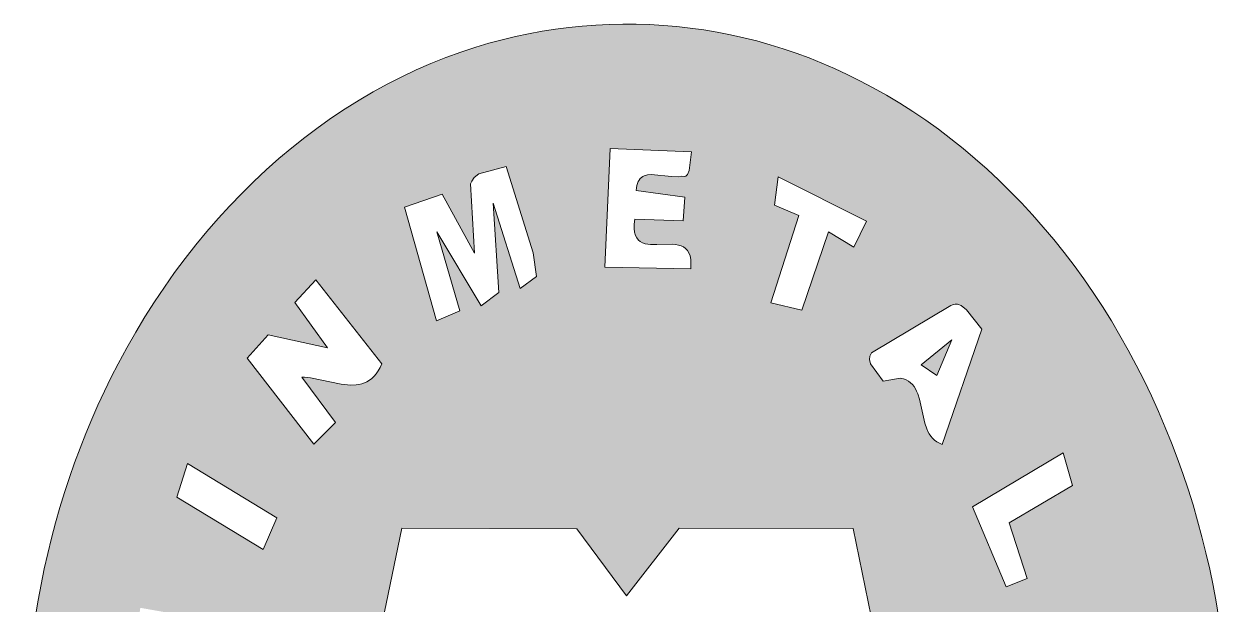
# Model space of a CAD drawing. Header units: millimetres. Extents: x 2 to 599, y 5 to 425.
# Drawn here: x 556.15 to 561.82, y 207.44 to 210.17 of the extents above; entities that cross this region are included whole.
import ezdxf

# ---------------------------------------------------------------- set-up
doc = ezdxf.new("R2010")
doc.units = ezdxf.units.MM
doc.linetypes.add('XKITLINE00', pattern=[0])
doc.layers.add('OtherObjectType', color=1, linetype='Continuous', lineweight=0)

# ---------------------------------------------------------------- blocks, each defined once
blk = doc.blocks.new('*A49')
at = {"layer": 'OtherObjectType'}
blk.add_hatch(color=1, dxfattribs=at).paths.add_polyline_path([(560.9689, 206.7285), (560.9886, 206.7216), (561.0215, 206.7207), (561.7371, 205.9097), (561.7237, 205.8443), (561.7093, 205.7794), (561.6937, 205.7148), (561.6771, 205.6506), (561.6593, 205.5869), (561.6406, 205.5237), (561.6208, 205.4609), (561.5999, 205.3986), (561.5781, 205.3369), (561.5552, 205.2756), (561.5314, 205.215), (561.5066, 205.1548), (561.4809, 205.0953), (561.4542, 205.0364), (561.4267, 204.978), (561.3982, 204.9204), (561.3688, 204.8633), (561.3386, 204.807), (561.3075, 204.7513), (561.2756, 204.6963), (561.2429, 204.6421), (561.2093, 204.5885), (561.175, 204.5358), (561.1399, 204.4838), (561.104, 204.4326), (561.0674, 204.3822), (561.027, 204.3286), (559.9045, 205.6388), (560.5791, 205.6494), (560.5793, 206.0683), (560.3991, 206.0714), (560.0475, 207.8025), (559.2301, 207.8046), (558.9835, 207.4874), (558.7503, 207.801), (557.9282, 207.8038), (557.5668, 206.0708), (557.3953, 206.0701), (557.3957, 205.6476), (558.1154, 205.6455), (556.9522, 204.3191), (556.8956, 204.393), (556.8504, 204.455), (556.8064, 204.5184), (556.7636, 204.583), (556.7221, 204.6488), (556.6819, 204.7159), (556.643, 204.784), (556.6055, 204.8533), (556.5693, 204.9236), (556.5344, 204.995), (556.501, 205.0673), (556.469, 205.1406), (556.4384, 205.2148), (556.4092, 205.2898), (556.3816, 205.3657), (556.3554, 205.4423), (556.3308, 205.5197), (556.3077, 205.5977), (556.2862, 205.6764), (556.2662, 205.7557), (556.2479, 205.8356), (556.2312, 205.916), (556.2161, 205.9969), (556.2027, 206.0783), (556.191, 206.16), (556.181, 206.2421), (556.1727, 206.3246), (556.1662, 206.4073), (556.1615, 206.4902), (556.1579, 206.5656), (556.1556, 206.6411), (556.1548, 206.7167), (556.1553, 206.7922), (556.1571, 206.8677), (556.1604, 206.9431), (556.1649, 207.0184), (556.1708, 207.0936), (556.1781, 207.1686), (556.1866, 207.2434), (556.1965, 207.3179), (556.2078, 207.3922), (556.2203, 207.4661), (556.2342, 207.5397), (556.2494, 207.6129), (556.2658, 207.6857), (556.2836, 207.758), (556.3027, 207.8298), (556.3231, 207.901), (556.3448, 207.9717), (556.3677, 208.0418), (556.392, 208.1113), (556.4175, 208.1801), (556.4443, 208.2481), (556.4723, 208.3155), (556.5016, 208.382), (556.5322, 208.4477), (556.564, 208.5126), (556.5971, 208.5766), (556.6372, 208.6513), (556.6789, 208.7247), (556.7223, 208.7967), (556.7671, 208.8673), (556.8134, 208.9364), (556.8612, 209.0041), (556.9104, 209.0702), (556.9611, 209.1347), (557.013, 209.1976), (557.0662, 209.2589), (557.1208, 209.3185), (557.1765, 209.3763), (557.2335, 209.4325), (557.2916, 209.4868), (557.3508, 209.5393), (557.4111, 209.59), (557.4724, 209.6388), (557.5347, 209.6856), (557.598, 209.7305), (557.6622, 209.7733), (557.7273, 209.8142), (557.7932, 209.8529), (557.86, 209.8895), (557.9275, 209.924), (557.9958, 209.9563), (558.0647, 209.9864), (558.1343, 210.0143), (558.2046, 210.0398), (558.2754, 210.063), (558.337, 210.0812), (558.3989, 210.0977), (558.461, 210.1126), (558.5235, 210.1258), (558.5862, 210.1373), (558.6491, 210.1471), (558.7122, 210.1553), (558.7754, 210.1617), (558.8387, 210.1665), (558.9021, 210.1696), (558.9655, 210.171), (559.0289, 210.1708), (559.0924, 210.1688), (559.1557, 210.1651), (559.219, 210.1598), (559.2822, 210.1527), (559.3452, 210.1439), (559.408, 210.1335), (559.4706, 210.1213), (559.533, 210.1074), (559.5951, 210.0918), (559.6569, 210.0745), (559.7183, 210.0555), (559.7794, 210.0348), (559.84, 210.0123), (559.9003, 209.9881), (559.96, 209.9622), (560.0193, 209.9346), (560.078, 209.9053), (560.1414, 209.872), (560.2042, 209.8368), (560.2661, 209.7997), (560.3273, 209.7608), (560.3877, 209.72), (560.4472, 209.6774), (560.5058, 209.633), (560.5635, 209.5869), (560.6203, 209.5391), (560.6761, 209.4896), (560.7309, 209.4385), (560.7847, 209.3858), (560.8375, 209.3315), (560.8891, 209.2757), (560.9396, 209.2184), (560.989, 209.1596), (561.0372, 209.0994), (561.0841, 209.0377), (561.1298, 208.9747), (561.1743, 208.9104), (561.2175, 208.8448), (561.2593, 208.7778), (561.2997, 208.7097), (561.3388, 208.6404), (561.3764, 208.5698), (561.4126, 208.4982), (561.4473, 208.4254), (561.4804, 208.3516), (561.5121, 208.2767), (561.5411, 208.2057), (561.5686, 208.1339), (561.5947, 208.0613), (561.6194, 207.988), (561.6426, 207.914), (561.6643, 207.8393), (561.6846, 207.7641), (561.7035, 207.6883), (561.7209, 207.6119), (561.7368, 207.5351), (561.7513, 207.4579), (561.7643, 207.3803), (561.7759, 207.3023), (561.786, 207.224), (561.7946, 207.1455), (561.8018, 207.0667), (561.8075, 206.9878), (561.8117, 206.9087), (561.8144, 206.8295), (561.8157, 206.7503), (561.8155, 206.671), (561.8138, 206.5918), (561.8106, 206.5127), (561.8059, 206.4336), (561.7998, 206.3547), (561.7922, 206.276), (561.783, 206.1976), (561.7724, 206.1194), (561.7603, 206.0416), (561.7493, 205.9755), (561.7371, 205.9097), (557.0724, 206.7162), (557.0929, 206.8631), (556.7849, 206.9126), (557.097, 206.9786), (557.1239, 207.0974), (556.7989, 207.2766), (557.1337, 207.209), (557.1487, 207.351), (556.7003, 207.4304), (556.6671, 207.1962), (556.9077, 207.0652), (556.6424, 207.0206), (556.6278, 206.7952), (557.0724, 206.7162), (561.7371, 205.9097), (557.3415, 207.8532), (556.9225, 208.1076), (556.8716, 207.9501), (557.2771, 207.7047), (557.3415, 207.8532), (561.7371, 205.9097), (557.8264, 208.5584), (557.8347, 208.576), (557.5251, 208.9704), (557.4256, 208.8644), (557.5791, 208.6517), (557.2998, 208.7128), (557.2016, 208.6032), (557.5145, 208.1994), (557.6162, 208.3007), (557.4581, 208.5128), (557.4714, 208.5126), (557.4989, 208.5099), (557.6438, 208.4803), (557.6864, 208.4761), (557.7195, 208.4773), (557.7464, 208.4837), (557.7705, 208.4948), (557.7929, 208.5117), (557.8131, 208.5353), (557.8264, 208.5584), (561.7371, 205.9097), (558.5602, 208.9861), (558.5448, 209.0968), (558.4175, 209.5025), (558.2889, 209.468), (558.2684, 209.4515), (558.2565, 209.4344), (558.2505, 209.4204), (558.2686, 209.0953), (558.1179, 209.373), (557.9399, 209.3112), (558.0902, 208.7772), (558.2002, 208.8246), (558.0931, 209.195), (558.3009, 208.8481), (558.3831, 208.9113), (558.3562, 209.3301), (558.4841, 208.9299), (558.5602, 208.9861), (561.7371, 205.9097), (559.2845, 209.0219), (559.2857, 209.0454), (559.2845, 209.0655), (559.2812, 209.0826), (559.2736, 209.1035), (559.2565, 209.122), (559.2341, 209.1325), (559.2059, 209.1375), (559.1251, 209.1357), (559.0962, 209.1361), (559.0826, 209.1375), (559.0699, 209.1401), (559.0582, 209.144), (559.0477, 209.1496), (559.0385, 209.1571), (559.0309, 209.1668), (559.0249, 209.1788), (559.0208, 209.1935), (559.0188, 209.2111), (559.019, 209.2318), (559.0216, 209.2559), (559.2488, 209.248), (559.2571, 209.3578), (559.0283, 209.3898), (559.0292, 209.4023), (559.0311, 209.4134), (559.0339, 209.4232), (559.0376, 209.4317), (559.042, 209.4391), (559.053, 209.4507), (559.0664, 209.4585), (559.0819, 209.4631), (559.0991, 209.4651), (559.1942, 209.4561), (559.2286, 209.4545), (559.2433, 209.4565), (559.2531, 209.4558), (559.2676, 209.4591), (559.2778, 209.484), (559.2878, 209.5711), (558.9066, 209.587), (558.8812, 209.0305), (559.2845, 209.0219), (561.7371, 205.9097), (559.8059, 208.8286), (559.9317, 209.1956), (560.0499, 209.1242), (560.1092, 209.2457), (559.6956, 209.4535), (559.6781, 209.321), (559.7924, 209.2726), (559.6606, 208.8631), (559.8059, 208.8286), (561.7371, 205.9097), (560.4654, 208.1974), (560.6516, 208.739), (560.5786, 208.829), (560.5536, 208.8501), (560.5318, 208.8578), (560.5101, 208.8521), (560.1315, 208.627), (560.1227, 208.6026), (560.1292, 208.5761), (560.1882, 208.4939), (560.2684, 208.5091), (560.2826, 208.5056), (560.2953, 208.5008), (560.3065, 208.4946), (560.3164, 208.4871), (560.3251, 208.4786), (560.3327, 208.469), (560.3393, 208.4586), (560.3451, 208.4473), (560.3501, 208.4352), (560.3583, 208.4094), (560.3835, 208.2973), (560.3944, 208.2652), (560.4075, 208.241), (560.424, 208.2212), (560.4453, 208.2055), (560.4654, 208.1974), (560.4406, 208.5205), (560.3662, 208.5715), (560.5108, 208.6886), (560.4406, 208.5205), (560.4654, 208.1974), (561.7371, 205.9097), (560.7649, 207.5284), (560.864, 207.5673), (560.7799, 207.8302), (561.0773, 208.0053), (561.0332, 208.1575), (560.6077, 207.9048), (560.7649, 207.5284), (561.7371, 205.9097), (561.0215, 206.7207), (561.1336, 206.7798), (561.1961, 207.0917), (561.2055, 207.0831), (561.2133, 207.0741), (561.2197, 207.0647), (561.2248, 207.055), (561.2286, 207.0451), (561.2312, 207.0348), (561.2329, 207.0243), (561.2334, 207.0025), (561.2309, 206.9798), (561.2102, 206.8962), (561.1977, 206.8348), (561.1963, 206.8053), (561.1995, 206.7804), (561.205, 206.7633), (561.2212, 206.7676), (561.2362, 206.7734), (561.2567, 206.7842), (561.2796, 206.8038), (561.2981, 206.8279), (561.3124, 206.8557), (561.3229, 206.8866), (561.3295, 206.9199), (561.3319, 206.9463), (561.3327, 206.982), (561.3303, 207.0182), (561.325, 207.0542), (561.3171, 207.0893), (561.3068, 207.1227), (561.2943, 207.1539), (561.2777, 207.1862), (561.2616, 207.2047), (561.245, 207.2178), (561.2264, 207.2272), (561.2038, 207.232), (561.1848, 207.2324), (561.1659, 207.2292), (561.1476, 207.2228), (561.1301, 207.2132), (561.1139, 207.2006), (561.0994, 207.1853), (561.0871, 207.1674), (561.0751, 207.1428), (561.0686, 207.1186), (561.0665, 207.1), (561.0641, 207.0917), (561.049, 206.9736), (561.0412, 206.9375), (561.0351, 206.9223), (561.027, 206.9096), (561.0166, 206.9), (561.0035, 206.8939), (560.9872, 206.8919), (560.9779, 206.8926), (560.9676, 206.8944), (560.958, 206.9093), (560.9511, 206.9238), (560.9468, 206.9382), (560.9445, 206.9591), (560.9482, 206.9862), (561.0056, 207.0852), (560.98, 207.2469), (560.9633, 207.2372), (560.9477, 207.2261), (560.9333, 207.2137), (560.92, 207.2), (560.9079, 207.1851), (560.8969, 207.1692), (560.8871, 207.1524), (560.8783, 207.1347), (560.8707, 207.1163), (560.8643, 207.0972), (560.8589, 207.0775), (560.8546, 207.0574), (560.8515, 207.037), (560.8495, 207.0162), (560.8485, 206.9954), (560.8487, 206.9744), (560.85, 206.9535), (560.8523, 206.9327), (560.8558, 206.9122), (560.8603, 206.8919), (560.8659, 206.8722), (560.8726, 206.8529), (560.8804, 206.8343), (560.8893, 206.8163), (560.8992, 206.7992), (560.9102, 206.7831), (560.9222, 206.7679), (560.9353, 206.7539), (560.9494, 206.7411)], flags=17)
at = {"layer": 'OtherObjectType', "color": 7, "linetype": 'XKITLINE00', "lineweight": 0}
for p, q in [((558.5862, 210.1373), (558.5235, 210.1258)), ((558.6491, 210.1471), (558.5862, 210.1373)), ((558.7122, 210.1553), (558.6491, 210.1471)), ((558.7754, 210.1617), (558.7122, 210.1553)), ((558.8387, 210.1665), (558.7754, 210.1617)), ((558.9021, 210.1696), (558.8387, 210.1665)), ((558.9655, 210.171), (558.9021, 210.1696)), ((559.0289, 210.1708), (558.9655, 210.171)), ((559.0924, 210.1688), (559.0289, 210.1708)), ((559.1557, 210.1651), (559.0924, 210.1688)), ((559.219, 210.1598), (559.1557, 210.1651)), ((559.2822, 210.1527), (559.219, 210.1598)), ((559.3452, 210.1439), (559.2822, 210.1527)), ((559.408, 210.1335), (559.3452, 210.1439)), ((559.4706, 210.1213), (559.408, 210.1335)), ((558.337, 210.0812), (558.2754, 210.063)), ((558.3989, 210.0977), (558.337, 210.0812)), ((558.461, 210.1126), (558.3989, 210.0977)), ((558.5235, 210.1258), (558.461, 210.1126)), ((559.533, 210.1074), (559.4706, 210.1213)), ((559.5951, 210.0918), (559.533, 210.1074)), ((559.6569, 210.0745), (559.5951, 210.0918)), ((558.2046, 210.0398), (558.1343, 210.0143)), ((558.2754, 210.063), (558.2046, 210.0398)), ((559.7183, 210.0555), (559.6569, 210.0745)), ((559.7794, 210.0348), (559.7183, 210.0555)), ((559.84, 210.0123), (559.7794, 210.0348)), ((558.0647, 209.9864), (557.9958, 209.9563)), ((558.1343, 210.0143), (558.0647, 209.9864)), ((559.9003, 209.9881), (559.84, 210.0123)), ((559.96, 209.9622), (559.9003, 209.9881)), ((557.9275, 209.924), (557.86, 209.8895)), ((557.9958, 209.9563), (557.9275, 209.924)), ((560.0193, 209.9346), (559.96, 209.9622)), ((560.078, 209.9053), (560.0193, 209.9346)), ((557.7932, 209.8529), (557.7273, 209.8142)), ((557.86, 209.8895), (557.7932, 209.8529)), ((560.1414, 209.872), (560.078, 209.9053)), ((560.2042, 209.8368), (560.1414, 209.872)), ((557.7273, 209.8142), (557.6622, 209.7733)), ((560.2661, 209.7997), (560.2042, 209.8368)), ((560.3273, 209.7608), (560.2661, 209.7997)), ((557.6622, 209.7733), (557.598, 209.7305)), ((560.3877, 209.72), (560.3273, 209.7608)), ((557.5347, 209.6856), (557.4724, 209.6388)), ((557.598, 209.7305), (557.5347, 209.6856)), ((560.4472, 209.6774), (560.3877, 209.72)), ((557.4724, 209.6388), (557.4111, 209.59)), ((560.5058, 209.633), (560.4472, 209.6774)), ((560.5635, 209.5869), (560.5058, 209.633)), ((557.4111, 209.59), (557.3508, 209.5393)), ((558.8812, 209.0305), (558.9066, 209.587)), ((558.9066, 209.587), (559.2878, 209.5711)), ((559.2878, 209.5711), (559.2778, 209.484)), ((560.6203, 209.5391), (560.5635, 209.5869)), ((557.3508, 209.5393), (557.2916, 209.4868)), ((560.6761, 209.4896), (560.6203, 209.5391)), ((557.2916, 209.4868), (557.2335, 209.4325)), ((558.2684, 209.4515), (558.2889, 209.468)), ((558.2889, 209.468), (558.4175, 209.5025)), ((558.4175, 209.5025), (558.5448, 209.0968)), ((559.0594, 209.455), (559.053, 209.4507)), ((559.0664, 209.4585), (559.0594, 209.455)), ((559.0819, 209.4631), (559.0664, 209.4585)), ((559.0991, 209.4651), (559.0819, 209.4631)), ((559.1942, 209.4561), (559.0991, 209.4651)), ((559.2286, 209.4545), (559.1942, 209.4561)), ((559.2433, 209.4565), (559.2286, 209.4545)), ((559.2531, 209.4558), (559.2433, 209.4565)), ((559.261, 209.4576), (559.2531, 209.4558)), ((559.2698, 209.4644), (559.261, 209.4576)), ((559.2778, 209.484), (559.2698, 209.4644)), ((560.7309, 209.4385), (560.6761, 209.4896)), ((557.2335, 209.4325), (557.1765, 209.3763)), ((558.2505, 209.4204), (558.2565, 209.4344)), ((558.2686, 209.0953), (558.2505, 209.4204)), ((558.2565, 209.4344), (558.2684, 209.4515)), ((559.0292, 209.4023), (559.0283, 209.3898)), ((559.0311, 209.4134), (559.0292, 209.4023)), ((559.0339, 209.4232), (559.0311, 209.4134)), ((559.0376, 209.4317), (559.0339, 209.4232)), ((559.042, 209.4391), (559.0376, 209.4317)), ((559.0471, 209.4454), (559.042, 209.4391)), ((559.053, 209.4507), (559.0471, 209.4454)), ((559.6956, 209.4535), (559.6781, 209.321)), ((559.6781, 209.321), (559.6956, 209.4535)), ((560.1092, 209.2457), (559.6956, 209.4535)), ((559.6956, 209.4535), (560.1092, 209.2457)), ((560.7847, 209.3858), (560.7309, 209.4385)), ((557.1765, 209.3763), (557.1208, 209.3185)), ((557.9399, 209.3112), (558.1179, 209.373)), ((558.1179, 209.373), (558.2686, 209.0953)), ((559.0283, 209.3898), (559.2571, 209.3578)), ((559.2571, 209.3578), (559.2488, 209.248)), ((560.8375, 209.3315), (560.7847, 209.3858)), ((557.1208, 209.3185), (557.0662, 209.2589)), ((558.0902, 208.7772), (557.9399, 209.3112)), ((558.4841, 208.9299), (558.3562, 209.3301)), ((558.3562, 209.3301), (558.3831, 208.9113)), ((559.7924, 209.2726), (559.6781, 209.321)), ((559.6781, 209.321), (559.7924, 209.2726)), ((560.8891, 209.2757), (560.8375, 209.3315)), ((557.0662, 209.2589), (557.013, 209.1976)), ((559.019, 209.2318), (559.0188, 209.2111)), ((559.0216, 209.2559), (559.019, 209.2318)), ((559.2488, 209.248), (559.0216, 209.2559)), ((559.6606, 208.8631), (559.7924, 209.2726)), ((559.7924, 209.2726), (559.6606, 208.8631)), ((560.1092, 209.2457), (560.0499, 209.1242)), ((560.0499, 209.1242), (560.1092, 209.2457)), ((560.9396, 209.2184), (560.8891, 209.2757)), ((557.013, 209.1976), (556.9611, 209.1347)), ((558.3009, 208.8481), (558.0931, 209.195)), ((558.0931, 209.195), (558.2002, 208.8246)), ((559.0188, 209.2111), (559.0208, 209.1935)), ((559.0208, 209.1935), (559.0249, 209.1788)), ((559.0249, 209.1788), (559.0309, 209.1668)), ((559.8059, 208.8286), (559.9317, 209.1956)), ((559.9317, 209.1956), (559.8059, 208.8286)), ((560.0499, 209.1242), (559.9317, 209.1956)), ((559.9317, 209.1956), (560.0499, 209.1242)), ((560.989, 209.1596), (560.9396, 209.2184)), ((556.9611, 209.1347), (556.9104, 209.0702)), ((559.0309, 209.1668), (559.0385, 209.1571)), ((559.0385, 209.1571), (559.0477, 209.1496)), ((559.0477, 209.1496), (559.0582, 209.144)), ((559.0582, 209.144), (559.0699, 209.1401)), ((559.0699, 209.1401), (559.0826, 209.1375)), ((559.0826, 209.1375), (559.0962, 209.1361)), ((559.0962, 209.1361), (559.1251, 209.1357)), ((559.1251, 209.1357), (559.1997, 209.1373)), ((559.1997, 209.1373), (559.2137, 209.1361)), ((559.2137, 209.1361), (559.2269, 209.1338)), ((559.2269, 209.1338), (559.2392, 209.1301)), ((559.2392, 209.1301), (559.2505, 209.1248)), ((559.2505, 209.1248), (559.2605, 209.1176)), ((559.2605, 209.1176), (559.2691, 209.1084)), ((561.0372, 209.0994), (560.989, 209.1596)), ((556.9104, 209.0702), (556.8612, 209.0041)), ((558.5448, 209.0968), (558.5602, 208.9861)), ((559.2691, 209.1084), (559.276, 209.0968)), ((559.276, 209.0968), (559.2812, 209.0826)), ((559.2812, 209.0826), (559.2845, 209.0655)), ((559.2845, 209.0655), (559.2857, 209.0454)), ((561.0841, 209.0377), (561.0372, 209.0994)), ((556.8612, 209.0041), (556.8134, 208.9364)), ((559.2845, 209.0219), (558.8812, 209.0305)), ((559.2857, 209.0454), (559.2845, 209.0219)), ((561.1298, 208.9747), (561.0841, 209.0377)), ((557.4256, 208.8644), (557.5251, 208.9704)), ((557.5251, 208.9704), (557.8347, 208.576)), ((558.5602, 208.9861), (558.4841, 208.9299)), ((561.1743, 208.9104), (561.1298, 208.9747)), ((556.8134, 208.9364), (556.7671, 208.8673)), ((558.3831, 208.9113), (558.3009, 208.8481)), ((561.2175, 208.8448), (561.1743, 208.9104)), ((556.7671, 208.8673), (556.7223, 208.7967)), ((557.5791, 208.6517), (557.4256, 208.8644)), ((559.8059, 208.8286), (559.6606, 208.8631)), ((559.6606, 208.8631), (559.8059, 208.8286)), ((560.1326, 208.6277), (560.506, 208.8497)), ((560.506, 208.8497), (560.5127, 208.8528)), ((560.5127, 208.8528), (560.5253, 208.8561)), ((560.5253, 208.8561), (560.5371, 208.8559)), ((560.5371, 208.8559), (560.5536, 208.8501)), ((560.5536, 208.8501), (560.5786, 208.829)), ((561.2593, 208.7778), (561.2175, 208.8448)), ((556.7223, 208.7967), (556.6789, 208.7247)), ((558.2002, 208.8246), (558.0902, 208.7772)), ((560.5786, 208.829), (560.6516, 208.739)), ((561.2997, 208.7097), (561.2593, 208.7778)), ((556.6789, 208.7247), (556.6372, 208.6513)), ((560.6516, 208.739), (560.4654, 208.1974)), ((557.2016, 208.6032), (557.2998, 208.7128)), ((557.2998, 208.7128), (557.5791, 208.6517)), ((560.5108, 208.6886), (560.3662, 208.5715)), ((560.3662, 208.5715), (560.5108, 208.6886)), ((560.4406, 208.5205), (560.5108, 208.6886)), ((560.5108, 208.6886), (560.4406, 208.5205)), ((561.3388, 208.6404), (561.2997, 208.7097)), ((556.6372, 208.6513), (556.5971, 208.5766)), ((560.1244, 208.5957), (560.1258, 208.6113)), ((560.1258, 208.6113), (560.1297, 208.6221)), ((560.1297, 208.6221), (560.1326, 208.6277)), ((561.3764, 208.5698), (561.3388, 208.6404)), ((556.5971, 208.5766), (556.564, 208.5126)), ((557.5145, 208.1994), (557.2016, 208.6032)), ((557.8264, 208.5584), (557.8175, 208.5429)), ((557.8347, 208.576), (557.8264, 208.5584)), ((560.1292, 208.5761), (560.1244, 208.5957)), ((560.1882, 208.4939), (560.1292, 208.5761)), ((560.3662, 208.5715), (560.4406, 208.5205)), ((560.4406, 208.5205), (560.3662, 208.5715)), ((561.4126, 208.4982), (561.3764, 208.5698)), ((556.564, 208.5126), (556.5322, 208.4477)), ((557.4714, 208.5126), (557.4581, 208.5128)), ((557.4581, 208.5128), (557.6162, 208.3007)), ((557.4989, 208.5099), (557.4714, 208.5126)), ((557.6438, 208.4803), (557.4989, 208.5099)), ((557.7643, 208.4919), (557.7522, 208.4864)), ((557.7759, 208.4989), (557.7643, 208.4919)), ((557.7871, 208.5074), (557.7759, 208.4989)), ((557.7978, 208.5174), (557.7871, 208.5074)), ((557.8079, 208.5292), (557.7978, 208.5174)), ((557.8175, 208.5429), (557.8079, 208.5292)), ((560.2684, 208.5091), (560.1882, 208.4939)), ((560.2826, 208.5056), (560.2684, 208.5091)), ((560.2953, 208.5008), (560.2826, 208.5056)), ((560.3065, 208.4946), (560.2953, 208.5008)), ((560.3164, 208.4871), (560.3065, 208.4946)), ((561.4473, 208.4254), (561.4126, 208.4982)), ((556.5322, 208.4477), (556.5016, 208.382)), ((557.6864, 208.4761), (557.6438, 208.4803)), ((557.7136, 208.4771), (557.6864, 208.4761)), ((557.7268, 208.4791), (557.7136, 208.4771)), ((557.7397, 208.4821), (557.7268, 208.4791)), ((557.7522, 208.4864), (557.7397, 208.4821)), ((560.3251, 208.4786), (560.3164, 208.4871)), ((560.3327, 208.469), (560.3251, 208.4786)), ((560.3393, 208.4586), (560.3327, 208.469)), ((560.3451, 208.4473), (560.3393, 208.4586)), ((560.3501, 208.4352), (560.3451, 208.4473)), ((560.3583, 208.4094), (560.3501, 208.4352)), ((556.5016, 208.382), (556.4723, 208.3155)), ((560.3835, 208.2973), (560.3583, 208.4094)), ((561.4804, 208.3516), (561.4473, 208.4254)), ((561.5121, 208.2767), (561.4804, 208.3516)), ((556.4723, 208.3155), (556.4443, 208.2481)), ((557.6162, 208.3007), (557.5145, 208.1994)), ((560.3924, 208.2711), (560.3835, 208.2973)), ((560.3979, 208.2588), (560.3924, 208.2711)), ((561.5411, 208.2057), (561.5121, 208.2767)), ((556.4443, 208.2481), (556.4175, 208.1801)), ((560.4041, 208.2472), (560.3979, 208.2588)), ((560.4114, 208.2363), (560.4041, 208.2472)), ((560.4196, 208.2264), (560.4114, 208.2363)), ((560.429, 208.2174), (560.4196, 208.2264)), ((560.4397, 208.2096), (560.429, 208.2174)), ((560.4518, 208.2029), (560.4397, 208.2096)), ((556.4175, 208.1801), (556.392, 208.1113)), ((560.4654, 208.1974), (560.4518, 208.2029)), ((560.6077, 207.9048), (561.0332, 208.1575)), ((561.0332, 208.1575), (561.0773, 208.0053)), ((561.5686, 208.1339), (561.5411, 208.2057)), ((556.392, 208.1113), (556.3677, 208.0418)), ((556.8716, 207.9501), (556.9225, 208.1076)), ((556.9225, 208.1076), (557.3415, 207.8532)), ((561.5947, 208.0613), (561.5686, 208.1339)), ((556.3677, 208.0418), (556.3448, 207.9717)), ((561.6194, 207.988), (561.5947, 208.0613)), ((561.0773, 208.0053), (560.7799, 207.8302)), ((561.6426, 207.914), (561.6194, 207.988)), ((556.3448, 207.9717), (556.3231, 207.901)), ((557.2771, 207.7047), (556.8716, 207.9501)), ((556.3231, 207.901), (556.3027, 207.8298)), ((560.7649, 207.5284), (560.6077, 207.9048)), ((561.6643, 207.8393), (561.6426, 207.914)), ((556.3027, 207.8298), (556.2836, 207.758)), ((557.3415, 207.8532), (557.2771, 207.7047)), ((560.7799, 207.8302), (560.864, 207.5673)), ((561.6846, 207.7641), (561.6643, 207.8393)), ((556.2836, 207.758), (556.2658, 207.6857)), ((557.9282, 207.8038), (557.5668, 206.0708)), ((557.5668, 206.0708), (557.9282, 207.8038)), ((558.7503, 207.801), (557.9282, 207.8038)), ((557.9282, 207.8038), (558.7503, 207.801)), ((558.9835, 207.4874), (558.7503, 207.801)), ((558.7503, 207.801), (558.9835, 207.4874)), ((559.2301, 207.8046), (558.9835, 207.4874)), ((558.9835, 207.4874), (559.2301, 207.8046)), ((560.0475, 207.8025), (559.2301, 207.8046)), ((559.2301, 207.8046), (560.0475, 207.8025)), ((560.3991, 206.0714), (560.0475, 207.8025)), ((560.0475, 207.8025), (560.3991, 206.0714)), ((561.7035, 207.6883), (561.6846, 207.7641)), ((556.2658, 207.6857), (556.2494, 207.6129)), ((561.7209, 207.6119), (561.7035, 207.6883)), ((556.2494, 207.6129), (556.2342, 207.5397)), ((561.7368, 207.5351), (561.7209, 207.6119)), ((556.2342, 207.5397), (556.2203, 207.4661)), ((560.864, 207.5673), (560.7649, 207.5284)), ((561.7513, 207.4579), (561.7368, 207.5351)), ((556.2203, 207.4661), (556.2078, 207.3922)), ((561.7643, 207.3803), (561.7513, 207.4579))]:
    blk.add_line(p, q, dxfattribs=at)
blk = doc.blocks.new('*A51')
at = {"layer": 'OtherObjectType'}
blk.add_hatch(color=1, dxfattribs=at).paths.add_polyline_path([(560.9689, 206.7285), (560.9886, 206.7216), (561.0215, 206.7207), (561.7371, 205.9097), (561.7237, 205.8443), (561.7093, 205.7794), (561.6937, 205.7148), (561.6771, 205.6506), (561.6593, 205.5869), (561.6406, 205.5237), (561.6208, 205.4609), (561.5999, 205.3986), (561.5781, 205.3369), (561.5552, 205.2756), (561.5314, 205.215), (561.5066, 205.1548), (561.4809, 205.0953), (561.4542, 205.0364), (561.4267, 204.978), (561.3982, 204.9204), (561.3688, 204.8633), (561.3386, 204.807), (561.3075, 204.7513), (561.2756, 204.6963), (561.2429, 204.6421), (561.2093, 204.5885), (561.175, 204.5358), (561.1399, 204.4838), (561.104, 204.4326), (561.0674, 204.3822), (561.027, 204.3286), (559.9045, 205.6388), (560.5791, 205.6494), (560.5793, 206.0683), (560.3991, 206.0714), (560.0475, 207.8025), (559.2301, 207.8046), (558.9835, 207.4874), (558.7503, 207.801), (557.9282, 207.8038), (557.5668, 206.0708), (557.3953, 206.0701), (557.3957, 205.6476), (558.1154, 205.6455), (556.9522, 204.3191), (556.8956, 204.393), (556.8504, 204.455), (556.8064, 204.5184), (556.7636, 204.583), (556.7221, 204.6488), (556.6819, 204.7159), (556.643, 204.784), (556.6055, 204.8533), (556.5693, 204.9236), (556.5344, 204.995), (556.501, 205.0673), (556.469, 205.1406), (556.4384, 205.2148), (556.4092, 205.2898), (556.3816, 205.3657), (556.3554, 205.4423), (556.3308, 205.5197), (556.3077, 205.5977), (556.2862, 205.6764), (556.2662, 205.7557), (556.2479, 205.8356), (556.2312, 205.916), (556.2161, 205.9969), (556.2027, 206.0783), (556.191, 206.16), (556.181, 206.2421), (556.1727, 206.3246), (556.1662, 206.4073), (556.1615, 206.4902), (556.1579, 206.5656), (556.1556, 206.6411), (556.1548, 206.7167), (556.1553, 206.7922), (556.1571, 206.8677), (556.1604, 206.9431), (556.1649, 207.0184), (556.1708, 207.0936), (556.1781, 207.1686), (556.1866, 207.2434), (556.1965, 207.3179), (556.2078, 207.3922), (556.2203, 207.4661), (556.2342, 207.5397), (556.2494, 207.6129), (556.2658, 207.6857), (556.2836, 207.758), (556.3027, 207.8298), (556.3231, 207.901), (556.3448, 207.9717), (556.3677, 208.0418), (556.392, 208.1113), (556.4175, 208.1801), (556.4443, 208.2481), (556.4723, 208.3155), (556.5016, 208.382), (556.5322, 208.4477), (556.564, 208.5126), (556.5971, 208.5766), (556.6372, 208.6513), (556.6789, 208.7247), (556.7223, 208.7967), (556.7671, 208.8673), (556.8134, 208.9364), (556.8612, 209.0041), (556.9104, 209.0702), (556.9611, 209.1347), (557.013, 209.1976), (557.0662, 209.2589), (557.1208, 209.3185), (557.1765, 209.3763), (557.2335, 209.4325), (557.2916, 209.4868), (557.3508, 209.5393), (557.4111, 209.59), (557.4724, 209.6388), (557.5347, 209.6856), (557.598, 209.7305), (557.6622, 209.7733), (557.7273, 209.8142), (557.7932, 209.8529), (557.86, 209.8895), (557.9275, 209.924), (557.9958, 209.9563), (558.0647, 209.9864), (558.1343, 210.0143), (558.2046, 210.0398), (558.2754, 210.063), (558.337, 210.0812), (558.3989, 210.0977), (558.461, 210.1126), (558.5235, 210.1258), (558.5862, 210.1373), (558.6491, 210.1471), (558.7122, 210.1553), (558.7754, 210.1617), (558.8387, 210.1665), (558.9021, 210.1696), (558.9655, 210.171), (559.0289, 210.1708), (559.0924, 210.1688), (559.1557, 210.1651), (559.219, 210.1598), (559.2822, 210.1527), (559.3452, 210.1439), (559.408, 210.1335), (559.4706, 210.1213), (559.533, 210.1074), (559.5951, 210.0918), (559.6569, 210.0745), (559.7183, 210.0555), (559.7794, 210.0348), (559.84, 210.0123), (559.9003, 209.9881), (559.96, 209.9622), (560.0193, 209.9346), (560.078, 209.9053), (560.1414, 209.872), (560.2042, 209.8368), (560.2661, 209.7997), (560.3273, 209.7608), (560.3877, 209.72), (560.4472, 209.6774), (560.5058, 209.633), (560.5635, 209.5869), (560.6203, 209.5391), (560.6761, 209.4896), (560.7309, 209.4385), (560.7847, 209.3858), (560.8375, 209.3315), (560.8891, 209.2757), (560.9396, 209.2184), (560.989, 209.1596), (561.0372, 209.0994), (561.0841, 209.0377), (561.1298, 208.9747), (561.1743, 208.9104), (561.2175, 208.8448), (561.2593, 208.7778), (561.2997, 208.7097), (561.3388, 208.6404), (561.3764, 208.5698), (561.4126, 208.4982), (561.4473, 208.4254), (561.4804, 208.3516), (561.5121, 208.2767), (561.5411, 208.2057), (561.5686, 208.1339), (561.5947, 208.0613), (561.6194, 207.988), (561.6426, 207.914), (561.6643, 207.8393), (561.6846, 207.7641), (561.7035, 207.6883), (561.7209, 207.6119), (561.7368, 207.5351), (561.7513, 207.4579), (561.7643, 207.3803), (561.7759, 207.3023), (561.786, 207.224), (561.7946, 207.1455), (561.8018, 207.0667), (561.8075, 206.9878), (561.8117, 206.9087), (561.8144, 206.8295), (561.8157, 206.7503), (561.8155, 206.671), (561.8138, 206.5918), (561.8106, 206.5127), (561.8059, 206.4336), (561.7998, 206.3547), (561.7922, 206.276), (561.783, 206.1976), (561.7724, 206.1194), (561.7603, 206.0416), (561.7493, 205.9755), (561.7371, 205.9097), (557.0724, 206.7162), (557.0929, 206.8631), (556.7849, 206.9126), (557.097, 206.9786), (557.1239, 207.0974), (556.7989, 207.2766), (557.1337, 207.209), (557.1487, 207.351), (556.7003, 207.4304), (556.6671, 207.1962), (556.9077, 207.0652), (556.6424, 207.0206), (556.6278, 206.7952), (557.0724, 206.7162), (561.7371, 205.9097), (557.3415, 207.8532), (556.9225, 208.1076), (556.8716, 207.9501), (557.2771, 207.7047), (557.3415, 207.8532), (561.7371, 205.9097), (557.8264, 208.5584), (557.8347, 208.576), (557.5251, 208.9704), (557.4256, 208.8644), (557.5791, 208.6517), (557.2998, 208.7128), (557.2016, 208.6032), (557.5145, 208.1994), (557.6162, 208.3007), (557.4581, 208.5128), (557.4714, 208.5126), (557.4989, 208.5099), (557.6438, 208.4803), (557.6864, 208.4761), (557.7195, 208.4773), (557.7464, 208.4837), (557.7705, 208.4948), (557.7929, 208.5117), (557.8131, 208.5353), (557.8264, 208.5584), (561.7371, 205.9097), (558.5602, 208.9861), (558.5448, 209.0968), (558.4175, 209.5025), (558.2889, 209.468), (558.2684, 209.4515), (558.2565, 209.4344), (558.2505, 209.4204), (558.2686, 209.0953), (558.1179, 209.373), (557.9399, 209.3112), (558.0902, 208.7772), (558.2002, 208.8246), (558.0931, 209.195), (558.3009, 208.8481), (558.3831, 208.9113), (558.3562, 209.3301), (558.4841, 208.9299), (558.5602, 208.9861), (561.7371, 205.9097), (559.2845, 209.0219), (559.2857, 209.0454), (559.2845, 209.0655), (559.2812, 209.0826), (559.2736, 209.1035), (559.2565, 209.122), (559.2341, 209.1325), (559.2059, 209.1375), (559.1251, 209.1357), (559.0962, 209.1361), (559.0826, 209.1375), (559.0699, 209.1401), (559.0582, 209.144), (559.0477, 209.1496), (559.0385, 209.1571), (559.0309, 209.1668), (559.0249, 209.1788), (559.0208, 209.1935), (559.0188, 209.2111), (559.019, 209.2318), (559.0216, 209.2559), (559.2488, 209.248), (559.2571, 209.3578), (559.0283, 209.3898), (559.0292, 209.4023), (559.0311, 209.4134), (559.0339, 209.4232), (559.0376, 209.4317), (559.042, 209.4391), (559.053, 209.4507), (559.0664, 209.4585), (559.0819, 209.4631), (559.0991, 209.4651), (559.1942, 209.4561), (559.2286, 209.4545), (559.2433, 209.4565), (559.2531, 209.4558), (559.2676, 209.4591), (559.2778, 209.484), (559.2878, 209.5711), (558.9066, 209.587), (558.8812, 209.0305), (559.2845, 209.0219), (561.7371, 205.9097), (559.8059, 208.8286), (559.9317, 209.1956), (560.0499, 209.1242), (560.1092, 209.2457), (559.6956, 209.4535), (559.6781, 209.321), (559.7924, 209.2726), (559.6606, 208.8631), (559.8059, 208.8286), (561.7371, 205.9097), (560.4654, 208.1974), (560.6516, 208.739), (560.5786, 208.829), (560.5536, 208.8501), (560.5318, 208.8578), (560.5101, 208.8521), (560.1315, 208.627), (560.1227, 208.6026), (560.1292, 208.5761), (560.1882, 208.4939), (560.2684, 208.5091), (560.2826, 208.5056), (560.2953, 208.5008), (560.3065, 208.4946), (560.3164, 208.4871), (560.3251, 208.4786), (560.3327, 208.469), (560.3393, 208.4586), (560.3451, 208.4473), (560.3501, 208.4352), (560.3583, 208.4094), (560.3835, 208.2973), (560.3944, 208.2652), (560.4075, 208.241), (560.424, 208.2212), (560.4453, 208.2055), (560.4654, 208.1974), (560.4406, 208.5205), (560.3662, 208.5715), (560.5108, 208.6886), (560.4406, 208.5205), (560.4654, 208.1974), (561.7371, 205.9097), (560.7649, 207.5284), (560.864, 207.5673), (560.7799, 207.8302), (561.0773, 208.0053), (561.0332, 208.1575), (560.6077, 207.9048), (560.7649, 207.5284), (561.7371, 205.9097), (561.0215, 206.7207), (561.1336, 206.7798), (561.1961, 207.0917), (561.2055, 207.0831), (561.2133, 207.0741), (561.2197, 207.0647), (561.2248, 207.055), (561.2286, 207.0451), (561.2312, 207.0348), (561.2329, 207.0243), (561.2334, 207.0025), (561.2309, 206.9798), (561.2102, 206.8962), (561.1977, 206.8348), (561.1963, 206.8053), (561.1995, 206.7804), (561.205, 206.7633), (561.2212, 206.7676), (561.2362, 206.7734), (561.2567, 206.7842), (561.2796, 206.8038), (561.2981, 206.8279), (561.3124, 206.8557), (561.3229, 206.8866), (561.3295, 206.9199), (561.3319, 206.9463), (561.3327, 206.982), (561.3303, 207.0182), (561.325, 207.0542), (561.3171, 207.0893), (561.3068, 207.1227), (561.2943, 207.1539), (561.2777, 207.1862), (561.2616, 207.2047), (561.245, 207.2178), (561.2264, 207.2272), (561.2038, 207.232), (561.1848, 207.2324), (561.1659, 207.2292), (561.1476, 207.2228), (561.1301, 207.2132), (561.1139, 207.2006), (561.0994, 207.1853), (561.0871, 207.1674), (561.0751, 207.1428), (561.0686, 207.1186), (561.0665, 207.1), (561.0641, 207.0917), (561.049, 206.9736), (561.0412, 206.9375), (561.0351, 206.9223), (561.027, 206.9096), (561.0166, 206.9), (561.0035, 206.8939), (560.9872, 206.8919), (560.9779, 206.8926), (560.9676, 206.8944), (560.958, 206.9093), (560.9511, 206.9238), (560.9468, 206.9382), (560.9445, 206.9591), (560.9482, 206.9862), (561.0056, 207.0852), (560.98, 207.2469), (560.9633, 207.2372), (560.9477, 207.2261), (560.9333, 207.2137), (560.92, 207.2), (560.9079, 207.1851), (560.8969, 207.1692), (560.8871, 207.1524), (560.8783, 207.1347), (560.8707, 207.1163), (560.8643, 207.0972), (560.8589, 207.0775), (560.8546, 207.0574), (560.8515, 207.037), (560.8495, 207.0162), (560.8485, 206.9954), (560.8487, 206.9744), (560.85, 206.9535), (560.8523, 206.9327), (560.8558, 206.9122), (560.8603, 206.8919), (560.8659, 206.8722), (560.8726, 206.8529), (560.8804, 206.8343), (560.8893, 206.8163), (560.8992, 206.7992), (560.9102, 206.7831), (560.9222, 206.7679), (560.9353, 206.7539), (560.9494, 206.7411)], flags=17)
at = {"layer": 'OtherObjectType', "color": 7, "linetype": 'XKITLINE00', "lineweight": 0}
for p, q in [((558.5862, 210.1373), (558.5235, 210.1258)), ((558.6491, 210.1471), (558.5862, 210.1373)), ((558.7122, 210.1553), (558.6491, 210.1471)), ((558.7754, 210.1617), (558.7122, 210.1553)), ((558.8387, 210.1665), (558.7754, 210.1617)), ((558.9021, 210.1696), (558.8387, 210.1665)), ((558.9655, 210.171), (558.9021, 210.1696)), ((559.0289, 210.1708), (558.9655, 210.171)), ((559.0924, 210.1688), (559.0289, 210.1708)), ((559.1557, 210.1651), (559.0924, 210.1688)), ((559.219, 210.1598), (559.1557, 210.1651)), ((559.2822, 210.1527), (559.219, 210.1598)), ((559.3452, 210.1439), (559.2822, 210.1527)), ((559.408, 210.1335), (559.3452, 210.1439)), ((559.4706, 210.1213), (559.408, 210.1335)), ((558.337, 210.0812), (558.2754, 210.063)), ((558.3989, 210.0977), (558.337, 210.0812)), ((558.461, 210.1126), (558.3989, 210.0977)), ((558.5235, 210.1258), (558.461, 210.1126)), ((559.533, 210.1074), (559.4706, 210.1213)), ((559.5951, 210.0918), (559.533, 210.1074)), ((559.6569, 210.0745), (559.5951, 210.0918)), ((558.2046, 210.0398), (558.1343, 210.0143)), ((558.2754, 210.063), (558.2046, 210.0398)), ((559.7183, 210.0555), (559.6569, 210.0745)), ((559.7794, 210.0348), (559.7183, 210.0555)), ((559.84, 210.0123), (559.7794, 210.0348)), ((558.0647, 209.9864), (557.9958, 209.9563)), ((558.1343, 210.0143), (558.0647, 209.9864)), ((559.9003, 209.9881), (559.84, 210.0123)), ((559.96, 209.9622), (559.9003, 209.9881)), ((557.9275, 209.924), (557.86, 209.8895)), ((557.9958, 209.9563), (557.9275, 209.924)), ((560.0193, 209.9346), (559.96, 209.9622)), ((560.078, 209.9053), (560.0193, 209.9346)), ((557.7932, 209.8529), (557.7273, 209.8142)), ((557.86, 209.8895), (557.7932, 209.8529)), ((560.1414, 209.872), (560.078, 209.9053)), ((560.2042, 209.8368), (560.1414, 209.872)), ((557.7273, 209.8142), (557.6622, 209.7733)), ((560.2661, 209.7997), (560.2042, 209.8368)), ((560.3273, 209.7608), (560.2661, 209.7997)), ((557.6622, 209.7733), (557.598, 209.7305)), ((560.3877, 209.72), (560.3273, 209.7608)), ((557.5347, 209.6856), (557.4724, 209.6388)), ((557.598, 209.7305), (557.5347, 209.6856)), ((560.4472, 209.6774), (560.3877, 209.72)), ((557.4724, 209.6388), (557.4111, 209.59)), ((560.5058, 209.633), (560.4472, 209.6774)), ((560.5635, 209.5869), (560.5058, 209.633)), ((557.4111, 209.59), (557.3508, 209.5393)), ((558.8812, 209.0305), (558.9066, 209.587)), ((558.9066, 209.587), (559.2878, 209.5711)), ((559.2878, 209.5711), (559.2778, 209.484)), ((560.6203, 209.5391), (560.5635, 209.5869)), ((557.3508, 209.5393), (557.2916, 209.4868)), ((560.6761, 209.4896), (560.6203, 209.5391)), ((557.2916, 209.4868), (557.2335, 209.4325)), ((558.2684, 209.4515), (558.2889, 209.468)), ((558.2889, 209.468), (558.4175, 209.5025)), ((558.4175, 209.5025), (558.5448, 209.0968)), ((559.0594, 209.455), (559.053, 209.4507)), ((559.0664, 209.4585), (559.0594, 209.455)), ((559.0819, 209.4631), (559.0664, 209.4585)), ((559.0991, 209.4651), (559.0819, 209.4631)), ((559.1942, 209.4561), (559.0991, 209.4651)), ((559.2286, 209.4545), (559.1942, 209.4561)), ((559.2433, 209.4565), (559.2286, 209.4545)), ((559.2531, 209.4558), (559.2433, 209.4565)), ((559.261, 209.4576), (559.2531, 209.4558)), ((559.2698, 209.4644), (559.261, 209.4576)), ((559.2778, 209.484), (559.2698, 209.4644)), ((560.7309, 209.4385), (560.6761, 209.4896)), ((557.2335, 209.4325), (557.1765, 209.3763)), ((558.2505, 209.4204), (558.2565, 209.4344)), ((558.2686, 209.0953), (558.2505, 209.4204)), ((558.2565, 209.4344), (558.2684, 209.4515)), ((559.0292, 209.4023), (559.0283, 209.3898)), ((559.0311, 209.4134), (559.0292, 209.4023)), ((559.0339, 209.4232), (559.0311, 209.4134)), ((559.0376, 209.4317), (559.0339, 209.4232)), ((559.042, 209.4391), (559.0376, 209.4317)), ((559.0471, 209.4454), (559.042, 209.4391)), ((559.053, 209.4507), (559.0471, 209.4454)), ((559.6956, 209.4535), (559.6781, 209.321)), ((559.6781, 209.321), (559.6956, 209.4535)), ((560.1092, 209.2457), (559.6956, 209.4535)), ((559.6956, 209.4535), (560.1092, 209.2457)), ((560.7847, 209.3858), (560.7309, 209.4385)), ((557.1765, 209.3763), (557.1208, 209.3185)), ((557.9399, 209.3112), (558.1179, 209.373)), ((558.1179, 209.373), (558.2686, 209.0953)), ((559.0283, 209.3898), (559.2571, 209.3578)), ((559.2571, 209.3578), (559.2488, 209.248)), ((560.8375, 209.3315), (560.7847, 209.3858)), ((557.1208, 209.3185), (557.0662, 209.2589)), ((558.0902, 208.7772), (557.9399, 209.3112)), ((558.4841, 208.9299), (558.3562, 209.3301)), ((558.3562, 209.3301), (558.3831, 208.9113)), ((559.7924, 209.2726), (559.6781, 209.321)), ((559.6781, 209.321), (559.7924, 209.2726)), ((560.8891, 209.2757), (560.8375, 209.3315)), ((557.0662, 209.2589), (557.013, 209.1976)), ((559.019, 209.2318), (559.0188, 209.2111)), ((559.0216, 209.2559), (559.019, 209.2318)), ((559.2488, 209.248), (559.0216, 209.2559)), ((559.6606, 208.8631), (559.7924, 209.2726)), ((559.7924, 209.2726), (559.6606, 208.8631)), ((560.1092, 209.2457), (560.0499, 209.1242)), ((560.0499, 209.1242), (560.1092, 209.2457)), ((560.9396, 209.2184), (560.8891, 209.2757)), ((557.013, 209.1976), (556.9611, 209.1347)), ((558.3009, 208.8481), (558.0931, 209.195)), ((558.0931, 209.195), (558.2002, 208.8246)), ((559.0188, 209.2111), (559.0208, 209.1935)), ((559.0208, 209.1935), (559.0249, 209.1788)), ((559.0249, 209.1788), (559.0309, 209.1668)), ((559.8059, 208.8286), (559.9317, 209.1956)), ((559.9317, 209.1956), (559.8059, 208.8286)), ((560.0499, 209.1242), (559.9317, 209.1956)), ((559.9317, 209.1956), (560.0499, 209.1242)), ((560.989, 209.1596), (560.9396, 209.2184)), ((556.9611, 209.1347), (556.9104, 209.0702)), ((559.0309, 209.1668), (559.0385, 209.1571)), ((559.0385, 209.1571), (559.0477, 209.1496)), ((559.0477, 209.1496), (559.0582, 209.144)), ((559.0582, 209.144), (559.0699, 209.1401)), ((559.0699, 209.1401), (559.0826, 209.1375)), ((559.0826, 209.1375), (559.0962, 209.1361)), ((559.0962, 209.1361), (559.1251, 209.1357)), ((559.1251, 209.1357), (559.1997, 209.1373)), ((559.1997, 209.1373), (559.2137, 209.1361)), ((559.2137, 209.1361), (559.2269, 209.1338)), ((559.2269, 209.1338), (559.2392, 209.1301)), ((559.2392, 209.1301), (559.2505, 209.1248)), ((559.2505, 209.1248), (559.2605, 209.1176)), ((559.2605, 209.1176), (559.2691, 209.1084)), ((561.0372, 209.0994), (560.989, 209.1596)), ((556.9104, 209.0702), (556.8612, 209.0041)), ((558.5448, 209.0968), (558.5602, 208.9861)), ((559.2691, 209.1084), (559.276, 209.0968)), ((559.276, 209.0968), (559.2812, 209.0826)), ((559.2812, 209.0826), (559.2845, 209.0655)), ((559.2845, 209.0655), (559.2857, 209.0454)), ((561.0841, 209.0377), (561.0372, 209.0994)), ((556.8612, 209.0041), (556.8134, 208.9364)), ((559.2845, 209.0219), (558.8812, 209.0305)), ((559.2857, 209.0454), (559.2845, 209.0219)), ((561.1298, 208.9747), (561.0841, 209.0377)), ((557.4256, 208.8644), (557.5251, 208.9704)), ((557.5251, 208.9704), (557.8347, 208.576)), ((558.5602, 208.9861), (558.4841, 208.9299)), ((561.1743, 208.9104), (561.1298, 208.9747)), ((556.8134, 208.9364), (556.7671, 208.8673)), ((558.3831, 208.9113), (558.3009, 208.8481)), ((561.2175, 208.8448), (561.1743, 208.9104)), ((556.7671, 208.8673), (556.7223, 208.7967)), ((557.5791, 208.6517), (557.4256, 208.8644)), ((559.8059, 208.8286), (559.6606, 208.8631)), ((559.6606, 208.8631), (559.8059, 208.8286)), ((560.1326, 208.6277), (560.506, 208.8497)), ((560.506, 208.8497), (560.5127, 208.8528)), ((560.5127, 208.8528), (560.5253, 208.8561)), ((560.5253, 208.8561), (560.5371, 208.8559)), ((560.5371, 208.8559), (560.5536, 208.8501)), ((560.5536, 208.8501), (560.5786, 208.829)), ((561.2593, 208.7778), (561.2175, 208.8448)), ((556.7223, 208.7967), (556.6789, 208.7247)), ((558.2002, 208.8246), (558.0902, 208.7772)), ((560.5786, 208.829), (560.6516, 208.739)), ((561.2997, 208.7097), (561.2593, 208.7778)), ((556.6789, 208.7247), (556.6372, 208.6513)), ((560.6516, 208.739), (560.4654, 208.1974)), ((557.2016, 208.6032), (557.2998, 208.7128)), ((557.2998, 208.7128), (557.5791, 208.6517)), ((560.5108, 208.6886), (560.3662, 208.5715)), ((560.3662, 208.5715), (560.5108, 208.6886)), ((560.4406, 208.5205), (560.5108, 208.6886)), ((560.5108, 208.6886), (560.4406, 208.5205)), ((561.3388, 208.6404), (561.2997, 208.7097)), ((556.6372, 208.6513), (556.5971, 208.5766)), ((560.1244, 208.5957), (560.1258, 208.6113)), ((560.1258, 208.6113), (560.1297, 208.6221)), ((560.1297, 208.6221), (560.1326, 208.6277)), ((561.3764, 208.5698), (561.3388, 208.6404)), ((556.5971, 208.5766), (556.564, 208.5126)), ((557.5145, 208.1994), (557.2016, 208.6032)), ((557.8264, 208.5584), (557.8175, 208.5429)), ((557.8347, 208.576), (557.8264, 208.5584)), ((560.1292, 208.5761), (560.1244, 208.5957)), ((560.1882, 208.4939), (560.1292, 208.5761)), ((560.3662, 208.5715), (560.4406, 208.5205)), ((560.4406, 208.5205), (560.3662, 208.5715)), ((561.4126, 208.4982), (561.3764, 208.5698)), ((556.564, 208.5126), (556.5322, 208.4477)), ((557.4714, 208.5126), (557.4581, 208.5128)), ((557.4581, 208.5128), (557.6162, 208.3007)), ((557.4989, 208.5099), (557.4714, 208.5126)), ((557.6438, 208.4803), (557.4989, 208.5099)), ((557.7643, 208.4919), (557.7522, 208.4864)), ((557.7759, 208.4989), (557.7643, 208.4919)), ((557.7871, 208.5074), (557.7759, 208.4989)), ((557.7978, 208.5174), (557.7871, 208.5074)), ((557.8079, 208.5292), (557.7978, 208.5174)), ((557.8175, 208.5429), (557.8079, 208.5292)), ((560.2684, 208.5091), (560.1882, 208.4939)), ((560.2826, 208.5056), (560.2684, 208.5091)), ((560.2953, 208.5008), (560.2826, 208.5056)), ((560.3065, 208.4946), (560.2953, 208.5008)), ((560.3164, 208.4871), (560.3065, 208.4946)), ((561.4473, 208.4254), (561.4126, 208.4982)), ((556.5322, 208.4477), (556.5016, 208.382)), ((557.6864, 208.4761), (557.6438, 208.4803)), ((557.7136, 208.4771), (557.6864, 208.4761)), ((557.7268, 208.4791), (557.7136, 208.4771)), ((557.7397, 208.4821), (557.7268, 208.4791)), ((557.7522, 208.4864), (557.7397, 208.4821)), ((560.3251, 208.4786), (560.3164, 208.4871)), ((560.3327, 208.469), (560.3251, 208.4786)), ((560.3393, 208.4586), (560.3327, 208.469)), ((560.3451, 208.4473), (560.3393, 208.4586)), ((560.3501, 208.4352), (560.3451, 208.4473)), ((560.3583, 208.4094), (560.3501, 208.4352)), ((556.5016, 208.382), (556.4723, 208.3155)), ((560.3835, 208.2973), (560.3583, 208.4094)), ((561.4804, 208.3516), (561.4473, 208.4254)), ((561.5121, 208.2767), (561.4804, 208.3516)), ((556.4723, 208.3155), (556.4443, 208.2481)), ((557.6162, 208.3007), (557.5145, 208.1994)), ((560.3924, 208.2711), (560.3835, 208.2973)), ((560.3979, 208.2588), (560.3924, 208.2711)), ((561.5411, 208.2057), (561.5121, 208.2767)), ((556.4443, 208.2481), (556.4175, 208.1801)), ((560.4041, 208.2472), (560.3979, 208.2588)), ((560.4114, 208.2363), (560.4041, 208.2472)), ((560.4196, 208.2264), (560.4114, 208.2363)), ((560.429, 208.2174), (560.4196, 208.2264)), ((560.4397, 208.2096), (560.429, 208.2174)), ((560.4518, 208.2029), (560.4397, 208.2096)), ((556.4175, 208.1801), (556.392, 208.1113)), ((560.4654, 208.1974), (560.4518, 208.2029)), ((560.6077, 207.9048), (561.0332, 208.1575)), ((561.0332, 208.1575), (561.0773, 208.0053)), ((561.5686, 208.1339), (561.5411, 208.2057)), ((556.392, 208.1113), (556.3677, 208.0418)), ((556.8716, 207.9501), (556.9225, 208.1076)), ((556.9225, 208.1076), (557.3415, 207.8532)), ((561.5947, 208.0613), (561.5686, 208.1339)), ((556.3677, 208.0418), (556.3448, 207.9717)), ((561.6194, 207.988), (561.5947, 208.0613)), ((561.0773, 208.0053), (560.7799, 207.8302)), ((561.6426, 207.914), (561.6194, 207.988)), ((556.3448, 207.9717), (556.3231, 207.901)), ((557.2771, 207.7047), (556.8716, 207.9501)), ((556.3231, 207.901), (556.3027, 207.8298)), ((560.7649, 207.5284), (560.6077, 207.9048)), ((561.6643, 207.8393), (561.6426, 207.914)), ((556.3027, 207.8298), (556.2836, 207.758)), ((557.3415, 207.8532), (557.2771, 207.7047)), ((560.7799, 207.8302), (560.864, 207.5673)), ((561.6846, 207.7641), (561.6643, 207.8393)), ((556.2836, 207.758), (556.2658, 207.6857)), ((557.9282, 207.8038), (557.5668, 206.0708)), ((557.5668, 206.0708), (557.9282, 207.8038)), ((558.7503, 207.801), (557.9282, 207.8038)), ((557.9282, 207.8038), (558.7503, 207.801)), ((558.9835, 207.4874), (558.7503, 207.801)), ((558.7503, 207.801), (558.9835, 207.4874)), ((559.2301, 207.8046), (558.9835, 207.4874)), ((558.9835, 207.4874), (559.2301, 207.8046)), ((560.0475, 207.8025), (559.2301, 207.8046)), ((559.2301, 207.8046), (560.0475, 207.8025)), ((560.3991, 206.0714), (560.0475, 207.8025)), ((560.0475, 207.8025), (560.3991, 206.0714)), ((561.7035, 207.6883), (561.6846, 207.7641)), ((556.2658, 207.6857), (556.2494, 207.6129)), ((561.7209, 207.6119), (561.7035, 207.6883)), ((556.2494, 207.6129), (556.2342, 207.5397)), ((561.7368, 207.5351), (561.7209, 207.6119)), ((556.2342, 207.5397), (556.2203, 207.4661)), ((560.864, 207.5673), (560.7649, 207.5284)), ((561.7513, 207.4579), (561.7368, 207.5351)), ((556.2203, 207.4661), (556.2078, 207.3922)), ((561.7643, 207.3803), (561.7513, 207.4579))]:
    blk.add_line(p, q, dxfattribs=at)

msp = doc.modelspace()

# ---------------------------------------------------------------- block references
at = {"lineweight": 0}
for name in ['*A49', '*A51']:
    msp.add_blockref(name, (0, 0), dxfattribs=at)

doc.saveas('drawing.dxf')
